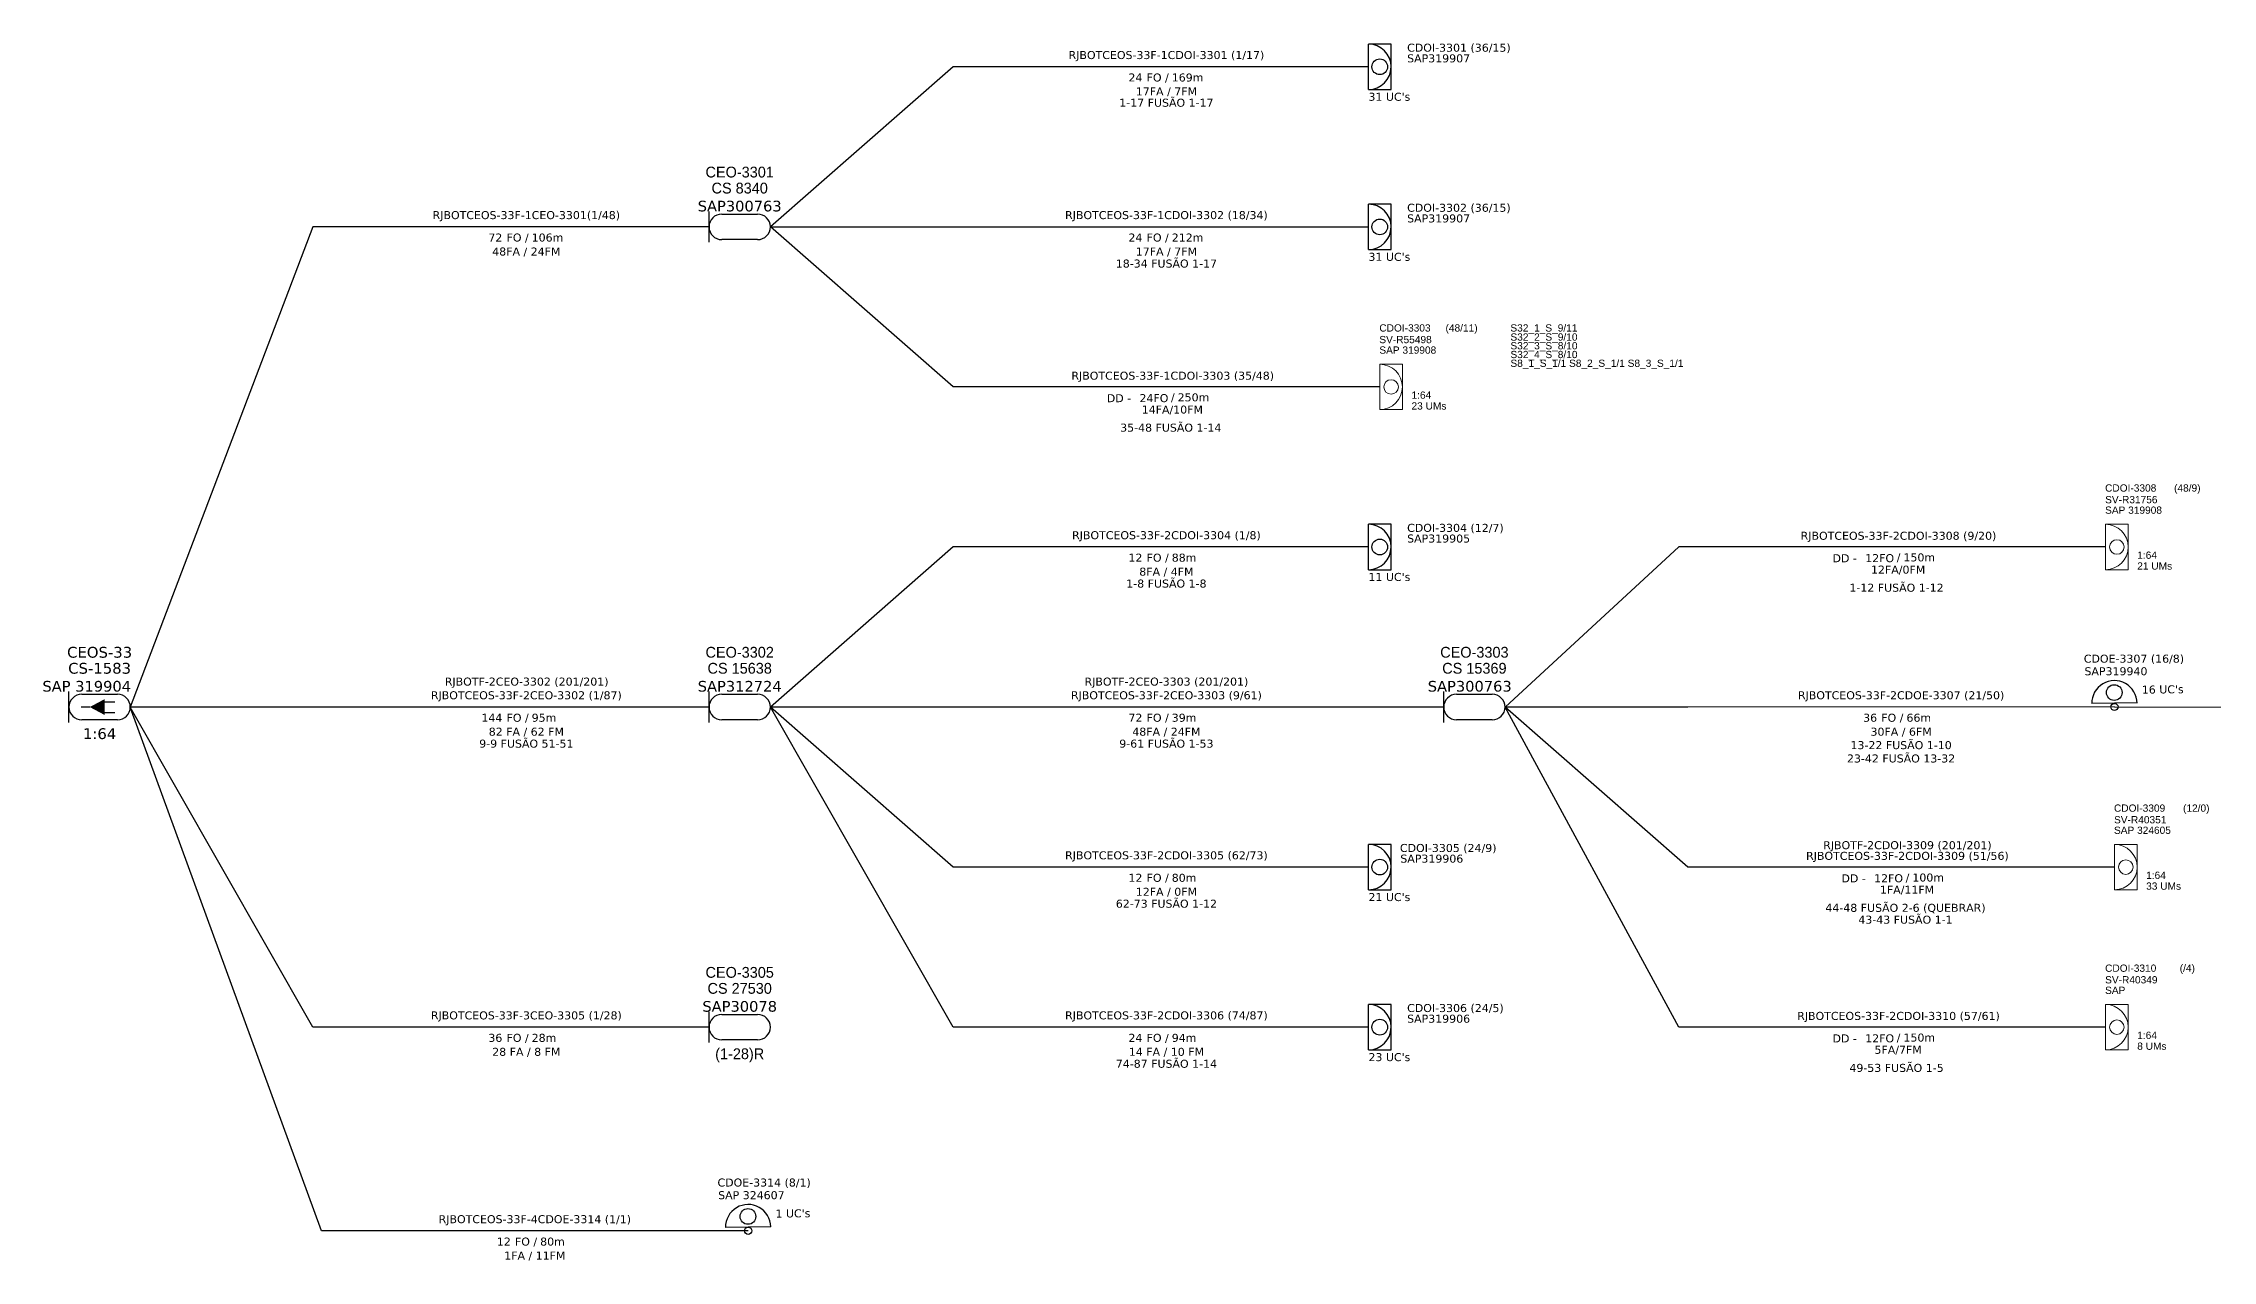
# Model space of a CAD drawing. Header units: millimetres. Extents: x 2767 to 3378, y 650 to 1066.
# Drawn here: x 2766.5 to 3173.2, y 650.2 to 878.3 of the extents above; entities that cross this region are included whole.
import ezdxf
from ezdxf.enums import TextEntityAlignment as Align

# ---------------------------------------------------------------- set-up
doc = ezdxf.new("R2010")
doc.units = ezdxf.units.MM
doc.header["$LTSCALE"] = 0.1
doc.header["$MEASUREMENT"] = 0
for name, color, linetype, lineweight in [("20.0-LEGENDA DOS CDO'S", 1, 'Continuous', 0), ('20.1-CDO_INTERIOR', 1, 'Continuous', 0), ('40.1-ETIQUETAS', 1, 'Continuous', 20)]:
    doc.layers.add(name, color=color, linetype=linetype, lineweight=lineweight)
for name, color, linetype in [('20.4-CEOS', 1, 'Continuous'), ('CD a instalar', 1, 'Continuous'), ('EXISTENTE', 7, 'Continuous'), ('INTERV', 5, 'Continuous'), ('REMOVER', 3, 'Continuous')]:
    doc.layers.add(name, color=color, linetype=linetype)
doc.styles.add('ARIAL', font='arial.ttf')
doc.styles.add('siredit', font='verdana.ttf')
doc.styles.add('Style-font000', font='font000.shx')
doc.linetypes.add('FENCELINE1', pattern='A,0.25,-0.1,[133,ltypeshp.shx,S=0.1,R=0,X=-0.1,Y=0],-0.1,1', length=1.45)

# ---------------------------------------------------------------- blocks, each defined once
blk = doc.blocks.new('CDO_INTERIOR_TROCA')
at = {"layer": '20.1-CDO_INTERIOR', "color": 0, "lineweight": 18}
blk.add_lwpolyline([(4.25, -4.25), (4.25, 4.25), (0, 4.25), (0, -4.25)], close=True, dxfattribs=at)
blk.add_circle((2.13, 0), 1.36, dxfattribs=at)
blk.add_arc((0, 0), 4.25, 270, 90, dxfattribs=at)
at = {"layer": "20.0-LEGENDA DOS CDO'S", "color": 0, "style": 'ARIAL'}
for tag, p in [('CDO_N', (-0.08, 10.38)), ('SURVEY', (-0.08, 8.2)), ('SPLITER_1', (24.48, 10.38)), ('SPLITER_2', (24.5, 8.68)), ('SPLITER_3', (24.5, 7.04)), ('SAP_ANTIGO', (-0.08, 6.23)), ('/_SAP_NOVO', (12.37, 6.23)), ('SPLITER_4', (24.5, 5.4)), ('SPLITER_5', (24.5, 3.75)), ('1:XX', (5.94, -2.22)), ('UMS', (5.94, -4.24))]:
    blk.add_attdef(tag, p, '', height=1.36, dxfattribs=at)
blk.add_attdef('FIBRAS_UTILIZADAS', text='', height=1.36, dxfattribs=at).set_placement((15.34, 10.38), align=Align.CENTER)
blk = doc.blocks.new('ETIQUETA_RS5F')
at = {"layer": '40.1-ETIQUETAS', "color": 0, "style": 'siredit'}
blk.add_text('/', height=1.5, dxfattribs=at).set_placement((1.55, -1.95), align=Align.MIDDLE_RIGHT)
for tag, p in [('ETIQUETA_R_PRIMARIA', (1.18, 4.1)), ('ETIQUETA_R_SECUNDARIA', (1.18, 2.1)), ('F_ATIVAS/F_MORTAS', (1.11, -4.24))]:
    blk.add_attdef(tag, text='', height=1.5, dxfattribs=at).set_placement(p, align=Align.MIDDLE_CENTER)
for tag, p in [('TIPO_CABO', (-6.62, -2.12)), ('CAP_CABO', (0.37, -2.09))]:
    blk.add_attdef(tag, text='', height=1.5, dxfattribs=at).set_placement(p, align=Align.MIDDLE_RIGHT)
blk.add_attdef('METROS', text='', height=1.5, dxfattribs=at).set_placement((2.11, -1.95), align=Align.MIDDLE_LEFT)
for tag, p in [('FUSÃO_1', (0.82, -8.39)), ('FUSÃO_2', (0.82, -10.6)), ('FUSÃO_3', (0.82, -12.93)), ('FUSÃO_4', (0.82, -15.14)), ('FUSÃO_5', (0.82, -17.16))]:
    blk.add_attdef(tag, text='', height=1.5, dxfattribs=at).set_placement(p, align=Align.CENTER)
blk = doc.blocks.new('CEOS_UN_SC')
at = {"layer": '20.4-CEOS', "color": 0}
for p, q in [((-9.11, 2.39), (-2.39, 2.39)), ((-2.39, -2.39), (-9.11, -2.39))]:
    blk.add_line(p, q, dxfattribs=at)
for points in [[(-11.5, -2.89), (-11.5, 2.89)], [(-7.6, 0), (-9.22, 0)], [(-4.96, 0.95), (-2.92, 0.95)], [(-4.96, -1.04), (-2.92, -1.04)]]:
    blk.add_lwpolyline(points, dxfattribs=at)
blk.add_lwpolyline([(-7.6, 0, 0, 2.95, 0), (-4.83, 0, 2.95, 2.95, 0)], format="xyseb", dxfattribs=at)
for centre, start, end in [((-9.11, 0), 90, 270), ((-2.39, 0), 270, 90)]:
    blk.add_arc(centre, 2.39, start, end, dxfattribs=at)
at = {"layer": '20.4-CEOS', "color": 7, "style": 'siredit'}
for tag, height, p in [('LOCAL?', 2.03, (-5.75, 7.27)), ('NOME?', 2.03, (-5.75, 10.27)), ('TIPO?', 2, (-8.17, 3.89))]:
    blk.add_attdef(tag, text='', height=height, dxfattribs=at).set_placement(p, align=Align.MIDDLE_CENTER)
for tag, p in [('RACIO_SPLITAGEM', (-5.75, -3.97)), ('FIBRAS_RESERVA', (-5.75, -7.51))]:
    blk.add_attdef(tag, text='', height=2.03, dxfattribs=at).set_placement(p, align=Align.TOP_CENTER)

msp = doc.modelspace()

# ---------------------------------------------------------------- linework, layer by layer
at = {"layer": 'EXISTENTE', "linetype": 'Continuous'}
for p, q in [((3019.21, 878.2), (3014.96, 878.2)), ((3019.2, 869.7), (3019.21, 878.2)), ((3014.95, 869.7), (3019.2, 869.7)), ((3019.21, 848.2), (3014.96, 848.2)), ((3019.2, 839.7), (3019.21, 848.2)), ((3014.95, 839.7), (3019.2, 839.7)), ((3019.21, 788.2), (3014.96, 788.2)), ((3019.2, 779.7), (3019.21, 788.2)), ((3014.95, 779.7), (3019.2, 779.7)), ((2893.72, 756.35), (2900.44, 756.35)), ((2900.44, 751.56), (2893.72, 751.56)), ((3019.21, 728.2), (3014.96, 728.2)), ((3019.2, 719.7), (3019.21, 728.2)), ((3014.95, 719.7), (3019.2, 719.7)), ((3019.21, 698.2), (3014.96, 698.2)), ((3019.2, 689.7), (3019.21, 698.2)), ((3014.95, 689.7), (3019.2, 689.7))]:
    msp.add_line(p, q, dxfattribs=at)
at = {"layer": 'EXISTENTE', "color": 5, "linetype": 'Continuous'}
for p, q in [((2893.72, 846.35), (2900.44, 846.35)), ((2900.44, 841.56), (2893.72, 841.56))]:
    msp.add_line(p, q, dxfattribs=at)
at = {"layer": 'EXISTENTE', "linetype": 'Continuous'}
for points in [[(3014.95, 869.7), (3014.96, 878.2)], [(3014.96, 873.95), (2937.08, 873.95), (2902.83, 843.95)], [(3014.95, 839.7), (3014.96, 848.2)], [(2902.83, 843.95), (3014.96, 843.95)], [(3014.95, 779.7), (3014.96, 788.2)], [(3014.96, 783.95), (2937.08, 783.95), (2902.83, 753.95)], [(2891.33, 751.07), (2891.33, 756.84)], [(3029.07, 753.95), (2921.82, 753.95), (2902.83, 753.95)], [(3014.96, 723.95), (2937.08, 723.95), (2902.83, 753.95)], [(3014.96, 693.95), (2937.08, 693.95), (2902.83, 753.95)], [(3159.06, 754.71), (3150.56, 754.6)], [(3014.95, 719.7), (3014.96, 728.2)], [(3014.95, 689.7), (3014.96, 698.2)]]:
    msp.add_lwpolyline(points, dxfattribs=at)
at = {"layer": 'EXISTENTE', "color": 5, "linetype": 'Continuous'}
for points in [[(2891.33, 841.07), (2891.33, 846.84)], [(2891.33, 843.95), (2817.08, 843.95), (2782.83, 753.95)]]:
    msp.add_lwpolyline(points, dxfattribs=at)
at = {"layer": 'EXISTENTE', "color": 1, "linetype": 'FENCELINE1', "ltscale": 50}
msp.add_lwpolyline([(2898.67, 655.78), (2818.67, 655.76), (2782.83, 753.95)], dxfattribs=at)
at = {"layer": 'EXISTENTE', "linetype": 'FENCELINE1', "ltscale": 50}
for points in [[(3154.82, 753.98), (3074.82, 753.95), (3040.57, 753.95)], [(3154.82, 753.98), (3229.07, 753.95)]]:
    msp.add_lwpolyline(points, dxfattribs=at)
at = {"layer": 'EXISTENTE', "color": 1, "linetype": 'Continuous'}
msp.add_lwpolyline([(2902.91, 656.51), (2894.41, 656.4)], dxfattribs=at)
at = {"layer": 'EXISTENTE', "linetype": 'Continuous'}
for centre, radius in [((3017.08, 873.95), 1.47), ((3017.08, 843.95), 1.47), ((3017.08, 783.95), 1.47), ((3154.78, 756.67), 1.47), ((3154.82, 753.98), 0.665), ((3017.08, 723.95), 1.47), ((3017.08, 693.95), 1.47)]:
    msp.add_circle(centre, radius, dxfattribs=at)
at = {"layer": 'EXISTENTE', "color": 1, "linetype": 'Continuous'}
for centre, radius in [((2898.63, 658.47), 1.47), ((2898.67, 655.78), 0.665)]:
    msp.add_circle(centre, radius, dxfattribs=at)
at = {"layer": 'EXISTENTE', "linetype": 'Continuous'}
for centre, radius, start, end in [((3014.96, 873.95), 4.25, 269.9724, 89.9724), ((3014.96, 843.95), 4.25, 269.9724, 89.9724), ((3014.96, 783.95), 4.25, 269.9724, 89.9724), ((3154.81, 754.65), 4.25, 0.7366, 180.7366), ((2893.72, 753.95), 2.39, 90, 270), ((2900.44, 753.95), 2.39, 270, 90), ((3014.96, 723.95), 4.25, 269.9724, 89.9724), ((3014.96, 693.95), 4.25, 269.9724, 89.9724)]:
    msp.add_arc(centre, radius, start, end, dxfattribs=at)
at = {"layer": 'EXISTENTE', "color": 5, "linetype": 'Continuous'}
for centre, start, end in [((2893.72, 843.95), 90, 270), ((2900.44, 843.95), 270, 90)]:
    msp.add_arc(centre, 2.39, start, end, dxfattribs=at)
at = {"layer": 'EXISTENTE', "color": 1, "linetype": 'Continuous'}
msp.add_arc((2898.66, 656.46), 4.25, 0.7366, 180.7366, dxfattribs=at)
at = {"layer": 'INTERV', "linetype": 'Continuous'}
for p, q in [((3031.46, 756.35), (3038.17, 756.35)), ((3038.17, 751.56), (3031.46, 751.56))]:
    msp.add_line(p, q, dxfattribs=at)
at = {"layer": 'INTERV', "color": 8, "ltscale": 50}
for points in [[(3017.08, 813.95), (2937.08, 813.95), (2902.83, 843.95)], [(3153.14, 783.95), (3073.14, 783.95), (3040.57, 753.95)], [(3153.14, 693.95), (3073.14, 693.95), (3040.57, 753.95)]]:
    msp.add_lwpolyline(points, dxfattribs=at)
at = {"layer": 'INTERV', "linetype": 'Continuous'}
for points in [[(3029.07, 751.07), (3029.07, 756.84)], [(2891.33, 753.95), (2793.73, 753.95), (2782.83, 753.95)]]:
    msp.add_lwpolyline(points, dxfattribs=at)
at = {"layer": 'INTERV', "color": 1, "ltscale": 50}
msp.add_lwpolyline([(3154.82, 723.95), (3074.82, 723.95), (3040.57, 753.95)], dxfattribs=at)
at = {"layer": 'INTERV', "linetype": 'Continuous'}
for centre, start, end in [((3031.46, 753.95), 90, 270), ((3038.17, 753.95), 270, 90)]:
    msp.add_arc(centre, 2.39, start, end, dxfattribs=at)
at = {"layer": 'REMOVER', "color": 7, "linetype": 'Continuous'}
for p, q in [((2893.72, 696.35), (2900.44, 696.35)), ((2900.44, 691.56), (2893.72, 691.56))]:
    msp.add_line(p, q, dxfattribs=at)
for points in [[(2891.33, 693.95), (2817.08, 693.95), (2782.83, 753.95)], [(2891.33, 691.07), (2891.33, 696.84)]]:
    msp.add_lwpolyline(points, dxfattribs=at)
for centre, start, end in [((2893.72, 693.95), 90, 270), ((2900.44, 693.95), 270, 90)]:
    msp.add_arc(centre, 2.39, start, end, dxfattribs=at)

# ---------------------------------------------------------------- block references
at = {"layer": 'CD a instalar', "color": 8}
ref = msp.add_blockref('CDO_INTERIOR_TROCA', (3017.08, 813.95), dxfattribs=at)
ref.add_attrib('CDO_N', 'CDOI-3303', (3017, 824.33), dxfattribs={"layer": "20.0-LEGENDA DOS CDO'S", "color": 0, "height": 1.36, "style": 'ARIAL'})
ref.add_attrib('FIBRAS_UTILIZADAS', '(48/11)', dxfattribs={"layer": "20.0-LEGENDA DOS CDO'S", "color": 0, "height": 1.36, "style": 'ARIAL'}).set_placement((3032.42, 824.33), align=Align.CENTER)
ref.add_attrib('SURVEY', 'SV-R55498', (3017, 822.15), dxfattribs={"layer": "20.0-LEGENDA DOS CDO'S", "color": 0, "height": 1.36, "style": 'ARIAL'})
ref.add_attrib('SAP_ANTIGO', 'SAP 319908', (3017, 820.18), dxfattribs={"layer": "20.0-LEGENDA DOS CDO'S", "color": 0, "height": 1.36, "style": 'ARIAL'})
ref.add_attrib('1:XX', '1:64', (3023.03, 811.74), dxfattribs={"layer": "20.0-LEGENDA DOS CDO'S", "color": 0, "height": 1.36, "style": 'ARIAL'})
ref.add_attrib('UMS', '23 UMs', (3023.03, 809.71), dxfattribs={"layer": "20.0-LEGENDA DOS CDO'S", "color": 0, "height": 1.36, "style": 'ARIAL'})
ref.add_attrib('SPLITER_1', 'S32_1_S_9/11', (3041.57, 824.33), dxfattribs={"layer": "20.0-LEGENDA DOS CDO'S", "color": 0, "height": 1.3603, "style": 'ARIAL'})
ref.add_attrib('SPLITER_2', 'S32_2_S_9/10', (3041.58, 822.63), dxfattribs={"layer": "20.0-LEGENDA DOS CDO'S", "color": 0, "height": 1.3603, "style": 'ARIAL'})
ref.add_attrib('SPLITER_3', 'S32_3_S_8/10', (3041.58, 820.99), dxfattribs={"layer": "20.0-LEGENDA DOS CDO'S", "color": 0, "height": 1.3603, "style": 'ARIAL'})
ref.add_attrib('SPLITER_4', 'S32_4_S_8/10', (3041.58, 819.35), dxfattribs={"layer": "20.0-LEGENDA DOS CDO'S", "color": 0, "height": 1.3603, "style": 'ARIAL'})
ref.add_attrib('SPLITER_5', 'S8_1_S_1/1 S8_2_S_1/1 S8_3_S_1/1', (3041.58, 817.71), dxfattribs={"layer": "20.0-LEGENDA DOS CDO'S", "color": 0, "height": 1.3603, "style": 'ARIAL'})
ref = msp.add_blockref('CDO_INTERIOR_TROCA', (3153.14, 783.95), dxfattribs=at)
ref.add_attrib('CDO_N', 'CDOI-3308', (3153.06, 794.33), dxfattribs={"layer": "20.0-LEGENDA DOS CDO'S", "color": 0, "height": 1.36, "style": 'ARIAL'})
ref.add_attrib('FIBRAS_UTILIZADAS', '(48/9)', dxfattribs={"layer": "20.0-LEGENDA DOS CDO'S", "color": 0, "height": 1.36, "style": 'ARIAL'}).set_placement((3168.48, 794.33), align=Align.CENTER)
ref.add_attrib('SURVEY', 'SV-R31756', (3153.07, 792.15), dxfattribs={"layer": "20.0-LEGENDA DOS CDO'S", "color": 0, "height": 1.36, "style": 'ARIAL'})
ref.add_attrib('SAP_ANTIGO', 'SAP 319908', (3153.06, 790.18), dxfattribs={"layer": "20.0-LEGENDA DOS CDO'S", "color": 0, "height": 1.36, "style": 'ARIAL'})
ref.add_attrib('1:XX', '1:64', (3159.09, 781.74), dxfattribs={"layer": "20.0-LEGENDA DOS CDO'S", "color": 0, "height": 1.36, "style": 'ARIAL'})
ref.add_attrib('UMS', '21 UMs', (3159.09, 779.71), dxfattribs={"layer": "20.0-LEGENDA DOS CDO'S", "color": 0, "height": 1.36, "style": 'ARIAL'})
ref.add_attrib('SPLITER_1', 'S32_1_S_13/15', (3177.63, 794.33), dxfattribs={"layer": "20.0-LEGENDA DOS CDO'S", "color": 0, "height": 1.3603, "style": 'ARIAL'})
ref.add_attrib('SPLITER_2', 'S32_2_S_13/14', (3177.64, 792.63), dxfattribs={"layer": "20.0-LEGENDA DOS CDO'S", "color": 0, "height": 1.3603, "style": 'ARIAL'})
ref.add_attrib('SPLITER_3', 'S32_3_S_13/14', (3177.64, 790.99), dxfattribs={"layer": "20.0-LEGENDA DOS CDO'S", "color": 0, "height": 1.3603, "style": 'ARIAL'})
ref.add_attrib('SPLITER_4', 'S32_4_S_13/14', (3177.64, 789.35), dxfattribs={"layer": "20.0-LEGENDA DOS CDO'S", "color": 0, "height": 1.3603, "style": 'ARIAL'})
ref.add_attrib('SPLITER_5', 'S8_1_S_3/3 S8_2_S_2/2 S8_3_S_2/2', (3177.64, 787.71), dxfattribs={"layer": "20.0-LEGENDA DOS CDO'S", "color": 0, "height": 1.3603, "style": 'ARIAL'})
ref = msp.add_blockref('CDO_INTERIOR_TROCA', (3153.14, 693.95), dxfattribs=at)
ref.add_attrib('CDO_N', 'CDOI-3310', (3153.06, 704.33), dxfattribs={"layer": "20.0-LEGENDA DOS CDO'S", "color": 0, "height": 1.36, "style": 'ARIAL'})
ref.add_attrib('FIBRAS_UTILIZADAS', '(/4)', dxfattribs={"layer": "20.0-LEGENDA DOS CDO'S", "color": 0, "height": 1.36, "style": 'ARIAL'}).set_placement((3168.48, 704.33), align=Align.CENTER)
ref.add_attrib('SURVEY', 'SV-R40349', (3153.07, 702.15), dxfattribs={"layer": "20.0-LEGENDA DOS CDO'S", "color": 0, "height": 1.36, "style": 'ARIAL'})
ref.add_attrib('SAP_ANTIGO', 'SAP', (3153.06, 700.18), dxfattribs={"layer": "20.0-LEGENDA DOS CDO'S", "color": 0, "height": 1.36, "style": 'ARIAL'})
ref.add_attrib('1:XX', '1:64', (3159.09, 691.74), dxfattribs={"layer": "20.0-LEGENDA DOS CDO'S", "color": 0, "height": 1.36, "style": 'ARIAL'})
ref.add_attrib('UMS', '8 UMs', (3159.09, 689.71), dxfattribs={"layer": "20.0-LEGENDA DOS CDO'S", "color": 0, "height": 1.36, "style": 'ARIAL'})
ref.add_attrib('SPLITER_1', 'S32_1_S_23/23', (3177.63, 704.33), dxfattribs={"layer": "20.0-LEGENDA DOS CDO'S", "color": 0, "height": 1.3603, "style": 'ARIAL'})
ref.add_attrib('SPLITER_2', 'S32_2_S_23/23', (3177.64, 702.63), dxfattribs={"layer": "20.0-LEGENDA DOS CDO'S", "color": 0, "height": 1.3603, "style": 'ARIAL'})
ref.add_attrib('SPLITER_3', 'S32_3_S_23/23', (3177.64, 700.99), dxfattribs={"layer": "20.0-LEGENDA DOS CDO'S", "color": 0, "height": 1.3603, "style": 'ARIAL'})
ref.add_attrib('SPLITER_4', 'S32_4_S_22/22', (3177.64, 699.35), dxfattribs={"layer": "20.0-LEGENDA DOS CDO'S", "color": 0, "height": 1.3603, "style": 'ARIAL'})
ref.add_attrib('SPLITER_5', 'S8_2_S_5/5', (3177.64, 697.71), dxfattribs={"layer": "20.0-LEGENDA DOS CDO'S", "color": 0, "height": 1.36, "style": 'ARIAL'})
at = {"layer": 'INTERV', "color": 8}
ref = msp.add_blockref('ETIQUETA_RS5F', (2977.08, 813.95), dxfattribs=at)
ref.add_attrib('ETIQUETA_R_SECUNDARIA', 'RJBOTCEOS-33F-1CDOI-3303 (35/48)', dxfattribs={"layer": '40.1-ETIQUETAS', "color": 0, "height": 1.5, "style": 'siredit'}).set_placement((2978.26, 816.06), align=Align.MIDDLE_CENTER)
ref.add_attrib('TIPO_CABO', 'DD -', dxfattribs={"layer": '40.1-ETIQUETAS', "color": 0, "height": 1.5, "style": 'siredit'}).set_placement((2970.47, 811.84), align=Align.MIDDLE_RIGHT)
ref.add_attrib('CAP_CABO', '24FO', dxfattribs={"layer": '40.1-ETIQUETAS', "color": 0, "height": 1.5, "style": 'siredit'}).set_placement((2977.45, 811.86), align=Align.MIDDLE_RIGHT)
ref.add_attrib('METROS', '250m', dxfattribs={"layer": '40.1-ETIQUETAS', "color": 0, "height": 1.5, "style": 'siredit'}).set_placement((2979.19, 812), align=Align.MIDDLE_LEFT)
ref.add_attrib('F_ATIVAS/F_MORTAS', '14FA/10FM', dxfattribs={"layer": '40.1-ETIQUETAS', "color": 0, "height": 1.5, "style": 'siredit'}).set_placement((2978.19, 809.71), align=Align.MIDDLE_CENTER)
ref.add_attrib('FUSÃO_1', '35-48 FUSÃO 1-14', dxfattribs={"layer": '40.1-ETIQUETAS', "color": 0, "height": 1.5, "style": 'siredit'}).set_placement((2977.9, 805.57), align=Align.CENTER)
ref = msp.add_blockref('ETIQUETA_RS5F', (3113.14, 783.95), dxfattribs=at)
ref.add_attrib('ETIQUETA_R_SECUNDARIA', 'RJBOTCEOS-33F-2CDOI-3308 (9/20)', dxfattribs={"layer": '40.1-ETIQUETAS', "color": 0, "height": 1.5, "style": 'siredit'}).set_placement((3114.33, 786.06), align=Align.MIDDLE_CENTER)
ref.add_attrib('TIPO_CABO', 'DD -', dxfattribs={"layer": '40.1-ETIQUETAS', "color": 0, "height": 1.5, "style": 'siredit'}).set_placement((3106.53, 781.84), align=Align.MIDDLE_RIGHT)
ref.add_attrib('CAP_CABO', '12FO', dxfattribs={"layer": '40.1-ETIQUETAS', "color": 0, "height": 1.5, "style": 'siredit'}).set_placement((3113.51, 781.86), align=Align.MIDDLE_RIGHT)
ref.add_attrib('METROS', '150m', dxfattribs={"layer": '40.1-ETIQUETAS', "color": 0, "height": 1.5, "style": 'siredit'}).set_placement((3115.26, 782), align=Align.MIDDLE_LEFT)
ref.add_attrib('F_ATIVAS/F_MORTAS', '12FA/0FM', dxfattribs={"layer": '40.1-ETIQUETAS', "color": 0, "height": 1.5, "style": 'siredit'}).set_placement((3114.26, 779.71), align=Align.MIDDLE_CENTER)
ref.add_attrib('FUSÃO_1', '1-12 FUSÃO 1-12', dxfattribs={"layer": '40.1-ETIQUETAS', "color": 0, "height": 1.5, "style": 'siredit'}).set_placement((3113.96, 775.57), align=Align.CENTER)
at = {"layer": 'INTERV'}
ref = msp.add_blockref('CEOS_UN_SC', (2782.83, 753.95), dxfattribs=at)
ref.add_attrib('NOME?', 'CEOS-33', dxfattribs={"layer": '20.4-CEOS', "color": 7, "height": 2.028, "style": 'siredit'}).set_placement((2777.08, 764.22), align=Align.MIDDLE_CENTER)
ref.add_attrib('LOCAL?', 'CS-1583', dxfattribs={"layer": '20.4-CEOS', "color": 7, "height": 2.028, "style": 'siredit'}).set_placement((2777.08, 761.22), align=Align.MIDDLE_CENTER)
ref.add_attrib('TIPO?', 'SAP 319904', dxfattribs={"layer": '20.4-CEOS', "color": 7, "height": 2, "style": 'siredit'}).set_placement((2774.66, 757.85), align=Align.MIDDLE_CENTER)
ref.add_attrib('RACIO_SPLITAGEM', '1:64', dxfattribs={"layer": '20.4-CEOS', "color": 7, "height": 2.028, "style": 'siredit'}).set_placement((2777.08, 749.98), align=Align.TOP_CENTER)
at = {"layer": 'INTERV', "color": 1}
ref = msp.add_blockref('CDO_INTERIOR_TROCA', (3154.82, 723.95), dxfattribs=at)
ref.add_attrib('CDO_N', 'CDOI-3309', (3154.73, 734.33), dxfattribs={"layer": "20.0-LEGENDA DOS CDO'S", "color": 0, "height": 1.36, "style": 'ARIAL'})
ref.add_attrib('FIBRAS_UTILIZADAS', '(12/0)', dxfattribs={"layer": "20.0-LEGENDA DOS CDO'S", "color": 0, "height": 1.36, "style": 'ARIAL'}).set_placement((3170.16, 734.33), align=Align.CENTER)
ref.add_attrib('SURVEY', 'SV-R40351', (3154.74, 732.15), dxfattribs={"layer": "20.0-LEGENDA DOS CDO'S", "color": 0, "height": 1.36, "style": 'ARIAL'})
ref.add_attrib('SAP_ANTIGO', 'SAP 324605', (3154.73, 730.18), dxfattribs={"layer": "20.0-LEGENDA DOS CDO'S", "color": 0, "height": 1.36, "style": 'ARIAL'})
ref.add_attrib('1:XX', '1:64', (3160.76, 721.74), dxfattribs={"layer": "20.0-LEGENDA DOS CDO'S", "color": 0, "height": 1.36, "style": 'ARIAL'})
ref.add_attrib('UMS', '33 UMs', (3160.76, 719.71), dxfattribs={"layer": "20.0-LEGENDA DOS CDO'S", "color": 0, "height": 1.36, "style": 'ARIAL'})
ref = msp.add_blockref('ETIQUETA_RS5F', (3114.82, 723.95), dxfattribs=at)
ref.add_attrib('ETIQUETA_R_PRIMARIA', 'RJBOTF-2CDOI-3309 (201/201)', dxfattribs={"layer": '40.1-ETIQUETAS', "color": 0, "height": 1.5, "style": 'siredit'}).set_placement((3116, 728.06), align=Align.MIDDLE_CENTER)
ref.add_attrib('ETIQUETA_R_SECUNDARIA', 'RJBOTCEOS-33F-2CDOI-3309 (51/56)', dxfattribs={"layer": '40.1-ETIQUETAS', "color": 5, "height": 1.5, "style": 'siredit'}).set_placement((3116, 726.06), align=Align.MIDDLE_CENTER)
ref.add_attrib('TIPO_CABO', 'DD -', dxfattribs={"layer": '40.1-ETIQUETAS', "color": 0, "height": 1.5, "style": 'siredit'}).set_placement((3108.2, 721.84), align=Align.MIDDLE_RIGHT)
ref.add_attrib('CAP_CABO', '12FO', dxfattribs={"layer": '40.1-ETIQUETAS', "color": 0, "height": 1.5, "style": 'siredit'}).set_placement((3115.18, 721.86), align=Align.MIDDLE_RIGHT)
ref.add_attrib('METROS', '100m', dxfattribs={"layer": '40.1-ETIQUETAS', "color": 0, "height": 1.5, "style": 'siredit'}).set_placement((3116.93, 722), align=Align.MIDDLE_LEFT)
ref.add_attrib('F_ATIVAS/F_MORTAS', '1FA/11FM', dxfattribs={"layer": '40.1-ETIQUETAS', "color": 0, "height": 1.5, "style": 'siredit'}).set_placement((3115.93, 719.71), align=Align.MIDDLE_CENTER)
ref.add_attrib('FUSÃO_1', '44-48 FUSÃO 2-6 (QUEBRAR)', dxfattribs={"layer": '40.1-ETIQUETAS', "color": 5, "height": 1.5, "style": 'siredit'}).set_placement((3115.64, 715.57), align=Align.CENTER)
ref.add_attrib('FUSÃO_2', '43-43 FUSÃO 1-1', dxfattribs={"layer": '40.1-ETIQUETAS', "color": 0, "height": 1.5, "style": 'siredit'}).set_placement((3115.64, 713.35), align=Align.CENTER)
at = {"layer": 'INTERV', "color": 8}
ref = msp.add_blockref('ETIQUETA_RS5F', (3113.14, 693.95), dxfattribs=at)
ref.add_attrib('ETIQUETA_R_SECUNDARIA', 'RJBOTCEOS-33F-2CDOI-3310 (57/61)', dxfattribs={"layer": '40.1-ETIQUETAS', "color": 0, "height": 1.5, "style": 'siredit'}).set_placement((3114.33, 696.06), align=Align.MIDDLE_CENTER)
ref.add_attrib('TIPO_CABO', 'DD -', dxfattribs={"layer": '40.1-ETIQUETAS', "color": 0, "height": 1.5, "style": 'siredit'}).set_placement((3106.53, 691.84), align=Align.MIDDLE_RIGHT)
ref.add_attrib('CAP_CABO', '12FO', dxfattribs={"layer": '40.1-ETIQUETAS', "color": 0, "height": 1.5, "style": 'siredit'}).set_placement((3113.51, 691.86), align=Align.MIDDLE_RIGHT)
ref.add_attrib('METROS', '150m', dxfattribs={"layer": '40.1-ETIQUETAS', "color": 0, "height": 1.5, "style": 'siredit'}).set_placement((3115.26, 692), align=Align.MIDDLE_LEFT)
ref.add_attrib('F_ATIVAS/F_MORTAS', '5FA/7FM', dxfattribs={"layer": '40.1-ETIQUETAS', "color": 0, "height": 1.5, "style": 'siredit'}).set_placement((3114.26, 689.71), align=Align.MIDDLE_CENTER)
ref.add_attrib('FUSÃO_1', '49-53 FUSÃO 1-5', dxfattribs={"layer": '40.1-ETIQUETAS', "color": 0, "height": 1.5, "style": 'siredit'}).set_placement((3113.96, 685.57), align=Align.CENTER)

# ---------------------------------------------------------------- texts
at = {"layer": 'EXISTENTE', "linetype": 'Continuous'}
for s, height, style, p in [('RJBOTCEOS-33F-1CDOI-3301 (1/17)', 1.5, 'siredit', (2977.08, 876.16)), ('17FA / 7FM', 1.5, 'siredit', (2977.08, 869.33)), ('CEO-3301', 2.028, 'Style-font000', (2897.08, 854.22)), ('CS 8340', 2.028, 'Style-font000', (2897.08, 851.22)), ('SAP300763', 2, 'siredit', (2897.08, 847.85)), ('RJBOTCEOS-33F-1CDOI-3302 (18/34)', 1.5, 'siredit', (2977.08, 846.16)), ('17FA / 7FM', 1.5, 'siredit', (2977.08, 839.33)), ('RJBOTCEOS-33F-2CDOI-3304 (1/8)', 1.5, 'siredit', (2977.08, 786.16)), ('8FA / 4FM', 1.5, 'siredit', (2977.08, 779.33)), ('CEO-3302', 2.028, 'Style-font000', (2897.08, 764.22)), ('CS 15638', 2.028, 'Style-font000', (2897.08, 761.22)), ('SAP312724', 2, 'siredit', (2897.08, 757.85)), ('RJBOTCEOS-33F-2CEO-3303 (9/61)', 1.5, 'siredit', (2977.08, 756.16)), ('RJBOTF-2CEO-3303 (201/201)', 1.5, 'siredit', (2977.08, 758.72)), ('RJBOTCEOS-33F-2CDOE-3307 (21/50)', 1.5, 'siredit', (3114.82, 756.16)), ('48FA / 24FM', 1.5, 'siredit', (2977.08, 749.33)), ('30FA / 6FM', 1.5, 'siredit', (3114.82, 749.33)), ('RJBOTCEOS-33F-2CDOI-3305 (62/73)', 1.5, 'siredit', (2977.08, 726.16)), ('12FA / 0FM', 1.5, 'siredit', (2977.08, 719.33)), ('CEO-3305', 2.028, 'Style-font000', (2897.08, 704.22)), ('CS 27530', 2.028, 'Style-font000', (2897.08, 701.22)), ('RJBOTCEOS-33F-3CEO-3305 (1/28)', 1.5, 'siredit', (2857.08, 696.16)), ('SAP30078', 2, 'siredit', (2897.08, 697.85)), ('RJBOTCEOS-33F-2CDOI-3306 (74/87)', 1.5, 'siredit', (2977.08, 696.16)), ('28 FA / 8 FM', 1.5, 'siredit', (2857.08, 689.33)), ('14 FA / 10 FM', 1.5, 'siredit', (2977.08, 689.33))]:
    msp.add_text(s, height=height, dxfattribs=dict(at, style=style)).set_placement(p, align=Align.MIDDLE_CENTER)
at = {"layer": 'EXISTENTE', "linetype": 'Continuous', "style": 'siredit'}
for s, rotation, p in [('CDOI-3301 (36/15)', 359.9724, (3022.21, 877.54)), ('SAP319907', 359.9724, (3022.21, 875.54)), ("31 UC's", 359.9724, (3014.96, 868.34)), ('CDOI-3302 (36/15)', 359.9724, (3022.21, 847.54)), ('SAP319907', 359.9724, (3022.21, 845.54)), ("31 UC's", 359.9724, (3014.96, 838.34)), ('CDOI-3304 (12/7)', 359.9724, (3022.21, 787.54)), ('SAP319905', 359.9724, (3022.21, 785.54)), ("11 UC's", 359.9724, (3014.96, 778.34)), ("16 UC's", 0.7366, (3159.94, 757.2)), ('CDOI-3305 (24/9)', 359.9724, (3020.86, 727.54)), ('SAP319906', 359.9724, (3020.93, 725.54)), ("21 UC's", 359.9724, (3014.96, 718.34)), ('CDOI-3306 (24/5)', 359.9724, (3022.21, 697.54)), ('SAP319906', 359.9724, (3022.21, 695.54)), ("23 UC's", 359.9724, (3014.96, 688.34))]:
    msp.add_text(s, height=1.5, rotation=rotation, dxfattribs=at).set_placement(p, align=Align.MIDDLE_LEFT)
for s, p in [('24', (2972.58, 871.95)), ('FO /', (2977.52, 871.95)), ('24', (2972.58, 841.95)), ('FO /', (2977.52, 841.95)), ('12', (2972.58, 781.95)), ('FO /', (2977.52, 781.95)), ('72', (2972.58, 751.95)), ('FO /', (2977.52, 751.95)), ('36', (3110.32, 751.95)), ('FO /', (3115.25, 751.95)), ('12', (2972.58, 721.95)), ('FO /', (2977.52, 721.95)), ('36', (2852.58, 691.95)), ('FO /', (2857.52, 691.95)), ('24', (2972.58, 691.95)), ('FO /', (2977.52, 691.95))]:
    msp.add_text(s, height=1.5, dxfattribs=at).set_placement(p, align=Align.MIDDLE_RIGHT)
for s, p in [('169m', (2978.08, 871.95)), ('212m', (2978.08, 841.95)), ('88m', (2978.08, 781.95)), ('CDOE-3307 (16/8)', (3149.07, 763.02)), ('SAP319940', (3149.19, 760.66)), ('39m', (2978.08, 751.95)), ('66m', (3115.82, 751.95)), ('80m', (2978.08, 721.95)), ('28m', (2858.08, 691.95)), ('94m', (2978.08, 691.95))]:
    msp.add_text(s, height=1.5, dxfattribs=at).set_placement(p, align=Align.MIDDLE_LEFT)
at = {"layer": 'EXISTENTE', "color": 5, "linetype": 'Continuous', "style": 'siredit'}
for s, p in [('RJBOTCEOS-33F-1CEO-3301(1/48)', (2857.08, 846.16)), ('48FA / 24FM', (2857.08, 839.33))]:
    msp.add_text(s, height=1.5, dxfattribs=at).set_placement(p, align=Align.MIDDLE_CENTER)
for s, p in [('72', (2852.58, 841.95)), ('FO /', (2857.52, 841.95))]:
    msp.add_text(s, height=1.5, dxfattribs=at).set_placement(p, align=Align.MIDDLE_RIGHT)
msp.add_text('106m', height=1.5, dxfattribs=at).set_placement((2858.08, 841.95), align=Align.MIDDLE_LEFT)
at = {"layer": 'EXISTENTE', "linetype": 'Continuous', "style": 'Style-font000'}
msp.add_text('(1-28)R', height=2.028, dxfattribs=at).set_placement((2897.08, 689.98), align=Align.TOP_CENTER)
at = {"layer": 'EXISTENTE', "color": 1, "linetype": 'Continuous', "style": 'siredit'}
for s, p in [('CDOE-3314 (8/1)', (2892.92, 664.83)), ('SAP 324607', (2893.04, 662.46)), ('80m', (2859.67, 653.76))]:
    msp.add_text(s, height=1.5, dxfattribs=at).set_placement(p, align=Align.MIDDLE_LEFT)
msp.add_text("1 UC's", height=1.5, rotation=0.7366, dxfattribs=at).set_placement((2903.79, 659), align=Align.MIDDLE_LEFT)
for s, p in [('RJBOTCEOS-33F-4CDOE-3314 (1/1)', (2858.67, 657.96)), ('1FA / 11FM', (2858.67, 651.14))]:
    msp.add_text(s, height=1.5, dxfattribs=at).set_placement(p, align=Align.MIDDLE_CENTER)
for s, p in [('12', (2854.17, 653.76)), ('FO /', (2859.1, 653.76))]:
    msp.add_text(s, height=1.5, dxfattribs=at).set_placement(p, align=Align.MIDDLE_RIGHT)
at = {"layer": 'EXISTENTE', "linetype": 'Continuous', "char_height": 1.5, "attachment_point": 5, "style": 'siredit'}
for s, insert in [('1-17 FUSÃO 1-17', (2977.08, 867.21)), ('18-34 FUSÃO 1-17', (2977.08, 837.06)), ('1-8 FUSÃO 1-8', (2977.08, 777.08)), ('9-61 FUSÃO 1-53', (2977.08, 747.08)), ('13-22 FUSÃO 1-10\\P23-42 FUSÃO 13-32', (3114.82, 745.55)), ('62-73 FUSÃO 1-12', (2977.08, 717.08)), ('74-87 FUSÃO 1-14', (2977.08, 687.08))]:
    msp.add_mtext(s, dxfattribs=dict(at, insert=insert))
at = {"layer": 'INTERV', "color": 7, "linetype": 'Continuous'}
for s, height, style, p in [('CEO-3303', 2.028, 'Style-font000', (3034.82, 764.22)), ('CS 15369', 2.028, 'Style-font000', (3034.82, 761.22)), ('SAP300763  ', 2, 'siredit', (3034.82, 757.85))]:
    msp.add_text(s, height=height, dxfattribs=dict(at, style=style)).set_placement(p, align=Align.MIDDLE_CENTER)
at = {"layer": 'INTERV', "linetype": 'Continuous', "style": 'siredit'}
for s, p in [('RJBOTCEOS-33F-2CEO-3302 (1/87)', (2857.08, 756.16)), ('82 FA / 62 FM', (2857.08, 749.33))]:
    msp.add_text(s, height=1.5, dxfattribs=at).set_placement(p, align=Align.MIDDLE_CENTER)
at = {"layer": 'INTERV', "color": 1, "linetype": 'Continuous', "style": 'siredit'}
msp.add_text('RJBOTF-2CEO-3302 (201/201)', height=1.5, dxfattribs=at).set_placement((2857.14, 758.72), align=Align.MIDDLE_CENTER)
at = {"layer": 'INTERV', "linetype": 'Continuous', "style": 'siredit'}
for s, p in [('144', (2852.58, 751.95)), ('FO /', (2857.52, 751.95))]:
    msp.add_text(s, height=1.5, dxfattribs=at).set_placement(p, align=Align.MIDDLE_RIGHT)
msp.add_text('95m', height=1.5, dxfattribs=at).set_placement((2858.08, 751.95), align=Align.MIDDLE_LEFT)
at = {"layer": 'INTERV', "color": 1, "linetype": 'Continuous', "insert": (2857.08, 747.08), "char_height": 1.5, "attachment_point": 5, "style": 'siredit'}
msp.add_mtext('9-9 FUSÃO 51-51', dxfattribs=at)

doc.saveas('drawing.dxf')
